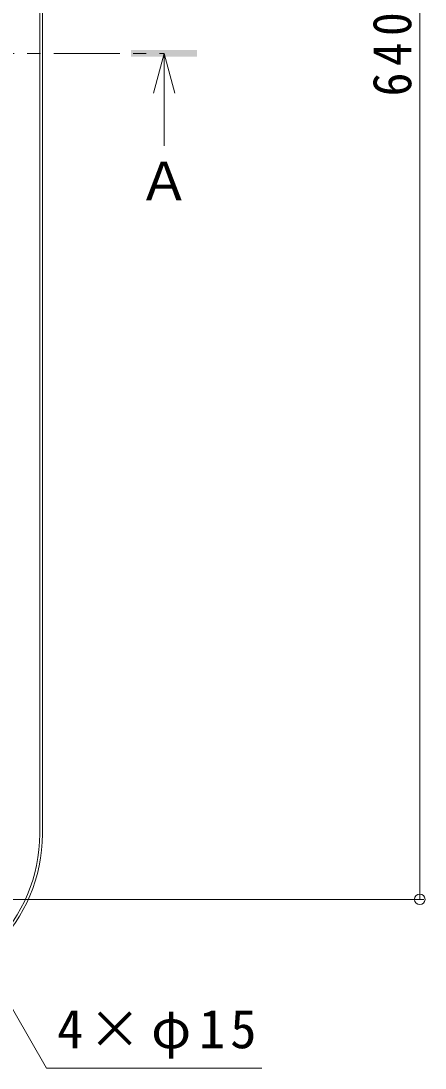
# Model space of a CAD drawing. Units: millimetres, scale not verified. Extents: x -885 to 921, y -690 to 673.
# Drawn here: x -124.5 to 28.5, y -87.3 to 308.4 of the extents above; entities that cross this region are included whole.
import ezdxf
from ezdxf.enums import TextEntityAlignment as Align

# ---------------------------------------------------------------- set-up
doc = ezdxf.new("R2010")
doc.units = ezdxf.units.MM
doc.header["$LTSCALE"] = 5
doc.header["$PDMODE"] = 32
doc.header["$PDSIZE"] = 4
doc.linetypes.add('CHAIN1', pattern=[8, 5, -1, 1, -1])
for name, color, linetype, lineweight in [('0-1_躯体', 2, 'Continuous', 9), ('0-4_その他', 7, 'Continuous', 9), ('0-5_寸法', 4, 'Continuous', 9)]:
    doc.layers.add(name, color=color, linetype=linetype, lineweight=lineweight)
doc.styles.add('ＭＳ ゴシック', font='')
doc.styles.get('ＭＳ ゴシック').set_extended_font_data('MS Gothic')

msp = doc.modelspace()

# ---------------------------------------------------------------- linework, layer by layer
at = {"layer": '0-1_躯体'}
for p, q in [((-117.343, 1.169), (-117.343, 591.169)), ((-116.343, 1.169), (-116.343, 591.169))]:
    msp.add_line(p, q, dxfattribs=at)
at = {"layer": '0-1_躯体', "linetype": 'CHAIN1'}
msp.add_line((-872.057, 296.169), (-70.296, 296.169), dxfattribs=at)
at = {"layer": '0-1_躯体'}
for radius in [60, 60, 59]:
    msp.add_arc((-176.343, 1.169), radius, 270, 0, dxfattribs=at)
at = {"layer": '0-4_その他'}
for p, q in [((26.451, -23.579), (26.451, 615.918)), ((27.951, -23.579), (-141.594, -23.579)), ((-147.844, -30.074), (-114.784, -87.335)), ((-114.784, -87.335), (-33.309, -87.335))]:
    msp.add_line(p, q, dxfattribs=at)
msp.add_point((26.451, -23.579), dxfattribs=at)
at = {"layer": '0-5_寸法'}
for q in [(-74.296, 281.169), (-70.296, 261.169), (-66.296, 281.169)]:
    msp.add_line((-70.296, 296.169), q, dxfattribs=at)
msp.add_solid([(-82.796, 294.919), (-57.796, 294.919), (-82.796, 297.419), (-57.796, 297.419)], dxfattribs=at)

# ---------------------------------------------------------------- texts
at = {"layer": '0-4_その他', "color": 2, "insert": (23.451, 279.919), "char_height": 14.66, "attachment_point": 7, "rotation": 90, "style": 'ＭＳ ゴシック'}
msp.add_mtext('\\T1.27;\\W0.9;640', dxfattribs=at)
at = {"layer": '0-4_その他', "color": 2, "insert": (-110.809, -83.835), "char_height": 14.66, "attachment_point": 7, "style": 'ＭＳ ゴシック'}
msp.add_mtext('\\T1.19;4×φ15', dxfattribs=at)
at = {"layer": '0-5_寸法', "color": 2, "style": 'ＭＳ ゴシック'}
msp.add_text('Ａ', height=14.66, dxfattribs=at).set_placement((-80.296, 236.169), align=Align.BOTTOM_LEFT)

doc.saveas('drawing.dxf')
